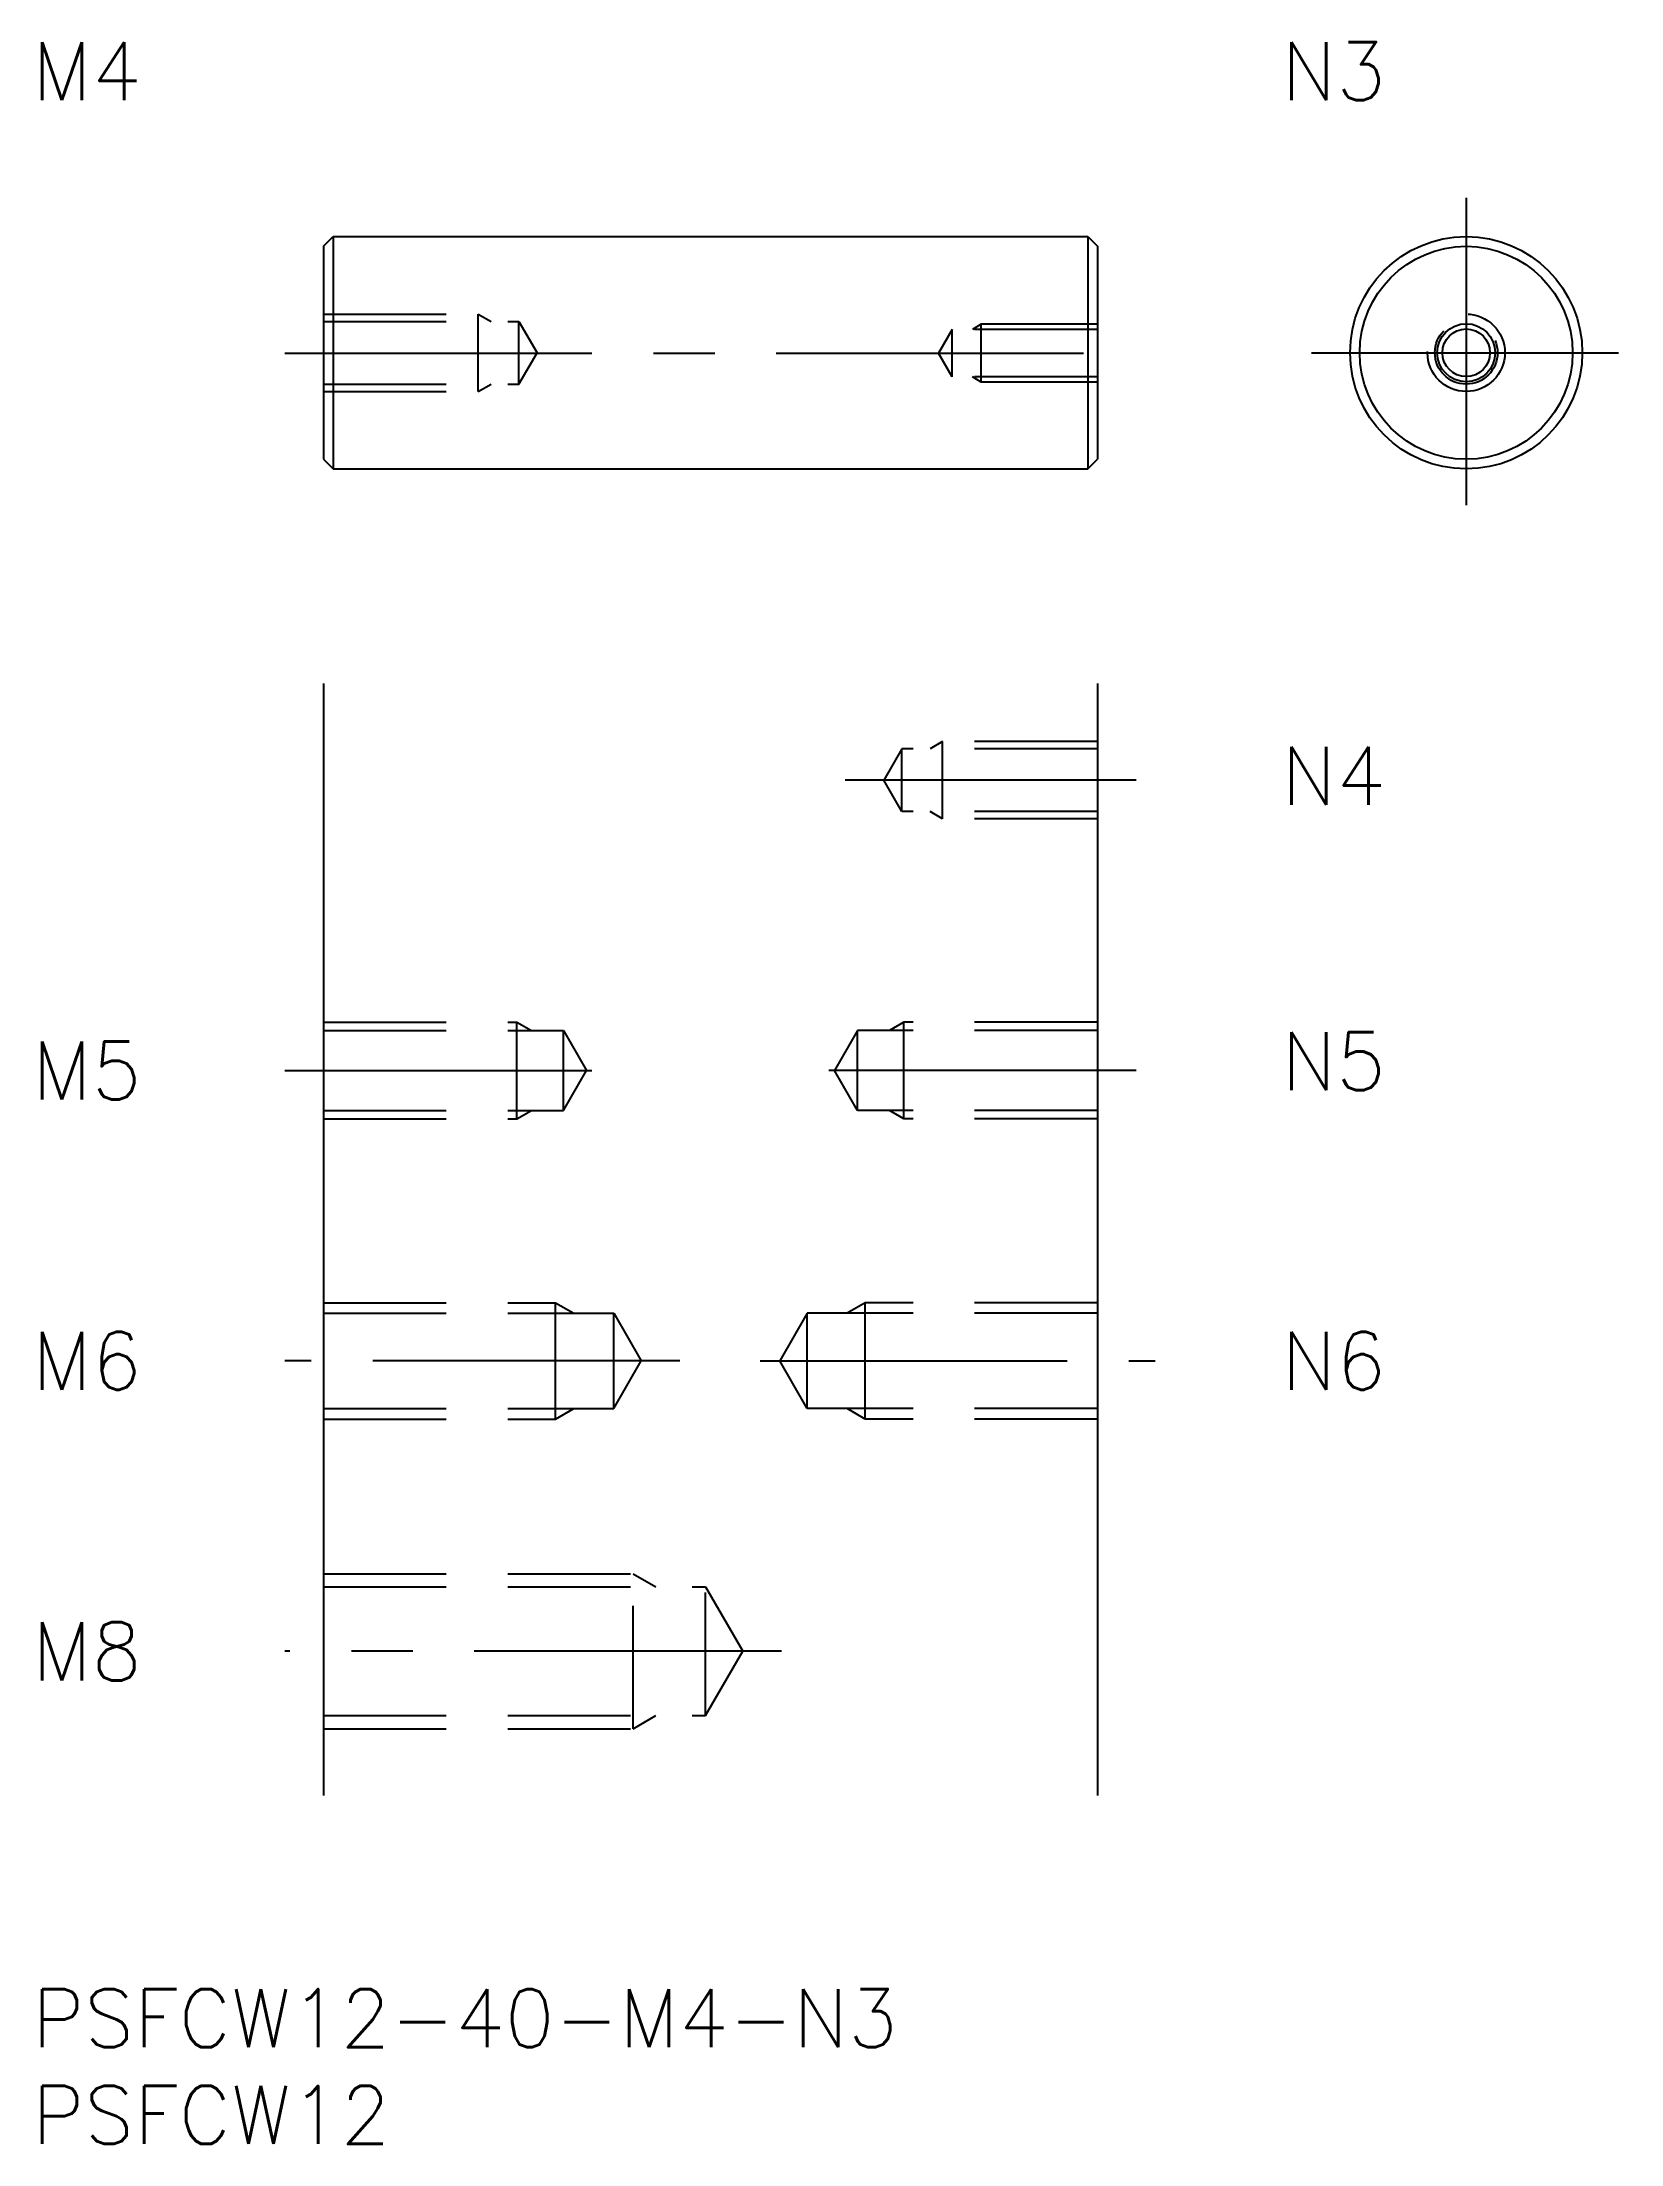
# Model space of a CAD drawing. Extents: x 1 to 82, y -8 to 101.
import ezdxf

# ---------------------------------------------------------------- set-up
doc = ezdxf.new("R2010")
doc.units = 0
doc.header["$LTSCALE"] = 0.5
doc.linetypes.add('CENTER', pattern=[50.8, 31.75, -6.35, 6.35, -6.35])
doc.linetypes.add('DASHED', pattern=[19.05, 12.7, -6.35])
for name, color, linetype in [('MSM_CENTER', 1, 'CENTER'), ('MSM_CONTINUOUS', 7, 'CONTINUOUS'), ('MSM_DASHED', 4, 'DASHED'), ('MSM_NARROW', 5, 'CONTINUOUS'), ('MSM_PART_NUMBER', 7, 'CONTINUOUS')]:
    doc.layers.add(name, color=color, linetype=linetype)
doc.styles.get("Standard").update_dxf_attribs({"font": 'txt.shx', "height": 2, "bigfont": 'bigfont.shx'})

# ---------------------------------------------------------------- blocks, each defined once
blk = doc.blocks.new('*U26')
at = {"layer": 'MSM_PART_NUMBER'}
blk.add_text('PSFCW12-40-M4-N3', height=3, dxfattribs=at).set_placement((0, -3))
blk = doc.blocks.new('*U27')
at = {"layer": 'MSM_PART_NUMBER'}
blk.add_text('PSFCW12', height=3, dxfattribs=at).set_placement((0, -8))
blk = doc.blocks.new('*U29')
at = {"layer": 'MSM_PART_NUMBER'}
blk.add_text('M5', height=3, dxfattribs=at).set_placement((0, 45.95))
blk = doc.blocks.new('*U30')
at = {"layer": 'MSM_PART_NUMBER'}
blk.add_text('M6', height=3, dxfattribs=at).set_placement((0, 30.95))
blk = doc.blocks.new('*U31')
at = {"layer": 'MSM_PART_NUMBER'}
blk.add_text('M8', height=3, dxfattribs=at).set_placement((0, 15.95))
blk = doc.blocks.new('*U32')
at = {"layer": 'MSM_PART_NUMBER'}
blk.add_text('M4', height=3, dxfattribs=at).set_placement((0, 97.58))
blk = doc.blocks.new('*U33')
at = {"layer": 'MSM_PART_NUMBER'}
blk.add_text('N4', height=3, dxfattribs=at).set_placement((64.57, 61.18))
blk = doc.blocks.new('*U34')
at = {"layer": 'MSM_PART_NUMBER'}
blk.add_text('N5', height=3, dxfattribs=at).set_placement((64.57, 46.43))
blk = doc.blocks.new('*U35')
at = {"layer": 'MSM_PART_NUMBER'}
blk.add_text('N3', height=3, dxfattribs=at).set_placement((64.57, 97.58))
blk = doc.blocks.new('*U36')
at = {"layer": 'MSM_PART_NUMBER'}
blk.add_text('N6', height=3, dxfattribs=at).set_placement((64.57, 30.95))

msp = doc.modelspace()

# ---------------------------------------------------------------- linework, layer by layer
at = {"layer": 'MSM_CENTER'}
for p, q in [((74.12, 92.53), (74.12, 76.53)), ((13.06, 84.51), (57.06, 84.51)), ((66.12, 84.53), (82.12, 84.53)), ((57.06, 62.45), (42.03, 62.45)), ((13.06, 47.45), (30.66, 47.45)), ((57.06, 47.45), (39.47, 47.45)), ((33.48, 32.45), (13.06, 32.45)), ((37.63, 32.45), (58.05, 32.45)), ((38.73, 17.45), (13.06, 17.45))]:
    msp.add_line(p, q, dxfattribs=at)
at = {"layer": 'MSM_CONTINUOUS'}
for p, q in [((15.06, 90.03), (15.56, 90.53)), ((15.56, 90.53), (54.56, 90.53)), ((15.56, 90.53), (15.56, 78.53)), ((54.56, 90.53), (55.06, 90.03)), ((54.56, 90.53), (54.56, 78.53)), ((15.06, 90.03), (15.06, 79.03)), ((55.06, 90.03), (55.06, 79.03)), ((15.06, 79.03), (15.56, 78.53)), ((15.56, 78.53), (54.56, 78.53)), ((54.56, 78.53), (55.06, 79.03)), ((15.06, 67.45), (15.06, 10)), ((55.06, 67.45), (55.06, 10))]:
    msp.add_line(p, q, dxfattribs=at)
for radius in [6, 5.5, 1.23]:
    msp.add_circle((74.12, 84.53), radius, dxfattribs=at)
at = {"layer": 'MSM_DASHED'}
for p, q in [((15.06, 86.53), (23.06, 86.53)), ((15.06, 86.15), (25.16, 86.15)), ((23.06, 82.53), (23.06, 86.53)), ((23.06, 86.53), (23.72, 86.15)), ((25.16, 82.91), (25.16, 86.15)), ((25.16, 86.15), (26.1, 84.53)), ((49.06, 86.01), (48.6, 85.73)), ((55.06, 86.01), (49.06, 86.01)), ((49.06, 83.01), (49.06, 86.01)), ((47.56, 85.73), (46.85, 84.51)), ((47.56, 83.28), (47.56, 85.73)), ((55.06, 85.73), (47.56, 85.73)), ((25.16, 82.91), (26.1, 84.53)), ((47.56, 83.28), (46.85, 84.51)), ((15.06, 82.91), (25.16, 82.91)), ((15.06, 82.53), (23.06, 82.53)), ((23.06, 82.53), (23.72, 82.91)), ((55.06, 83.28), (47.56, 83.28)), ((49.06, 83.01), (48.6, 83.28)), ((55.06, 83.01), (49.06, 83.01)), ((44.96, 64.07), (44.03, 62.45)), ((55.06, 64.07), (44.96, 64.07)), ((44.96, 60.83), (44.96, 64.07)), ((47.06, 64.45), (46.41, 64.07)), ((55.06, 64.45), (47.06, 64.45)), ((47.06, 60.45), (47.06, 64.45)), ((44.96, 60.83), (44.03, 62.45)), ((55.06, 60.83), (44.96, 60.83)), ((47.06, 60.45), (46.41, 60.83)), ((55.06, 60.45), (47.06, 60.45)), ((15.06, 49.95), (25.06, 49.95)), ((25.06, 44.95), (25.06, 49.95)), ((25.06, 49.95), (25.81, 49.52)), ((45.06, 49.95), (44.31, 49.52)), ((55.06, 49.95), (45.06, 49.95)), ((45.06, 44.95), (45.06, 49.95)), ((15.06, 49.52), (27.46, 49.52)), ((27.46, 45.39), (27.46, 49.52)), ((27.46, 49.52), (28.66, 47.45)), ((42.66, 49.52), (41.47, 47.45)), ((55.06, 49.52), (42.66, 49.52)), ((42.66, 45.39), (42.66, 49.52)), ((27.46, 45.39), (28.66, 47.45)), ((42.66, 45.39), (41.47, 47.45)), ((15.06, 45.39), (27.46, 45.39)), ((15.06, 44.95), (25.06, 44.95)), ((25.06, 44.95), (25.81, 45.39)), ((55.06, 45.39), (42.66, 45.39)), ((45.06, 44.95), (44.31, 45.39)), ((55.06, 44.95), (45.06, 44.95)), ((15.06, 35.45), (27.06, 35.45)), ((15.06, 34.91), (30.06, 34.91)), ((27.06, 29.45), (27.06, 35.45)), ((27.06, 35.45), (28, 34.91)), ((30.06, 29.99), (30.06, 34.91)), ((30.06, 34.91), (31.48, 32.45)), ((40.06, 34.91), (38.64, 32.45)), ((40.06, 29.99), (40.06, 34.91)), ((55.06, 34.91), (40.06, 34.91)), ((43.06, 35.45), (42.13, 34.91)), ((43.06, 29.45), (43.06, 35.45)), ((55.06, 35.45), (43.06, 35.45)), ((30.06, 29.99), (31.48, 32.45)), ((40.06, 29.99), (38.64, 32.45)), ((15.06, 29.99), (30.06, 29.99)), ((15.06, 29.45), (27.06, 29.45)), ((27.06, 29.45), (28, 29.99)), ((55.06, 29.99), (40.06, 29.99)), ((43.06, 29.45), (42.13, 29.99)), ((55.06, 29.45), (43.06, 29.45)), ((15.06, 21.45), (31.06, 21.45)), ((15.06, 20.78), (34.81, 20.78)), ((31.06, 13.45), (31.06, 21.45)), ((31.06, 21.45), (32.24, 20.78)), ((34.81, 14.13), (34.81, 20.78)), ((34.81, 20.78), (36.73, 17.45)), ((34.81, 14.13), (36.73, 17.45)), ((15.06, 14.13), (34.81, 14.13)), ((31.06, 13.45), (32.24, 14.13)), ((15.06, 13.45), (31.06, 13.45))]:
    msp.add_line(p, q, dxfattribs=at)
for radius in [2, 1.62]:
    msp.add_circle((74.12, 84.53), radius, dxfattribs=at)
at = {"layer": 'MSM_NARROW'}
msp.add_circle((74.12, 84.53), 1.5, dxfattribs=at)

# ---------------------------------------------------------------- block references
at = {"layer": 'MSM_CONTINUOUS'}
for name in ['*U32', '*U35', '*U33', '*U29', '*U34', '*U30', '*U36', '*U31', '*U26', '*U27']:
    msp.add_blockref(name, (0, 0), dxfattribs=at)

doc.saveas('drawing.dxf')
